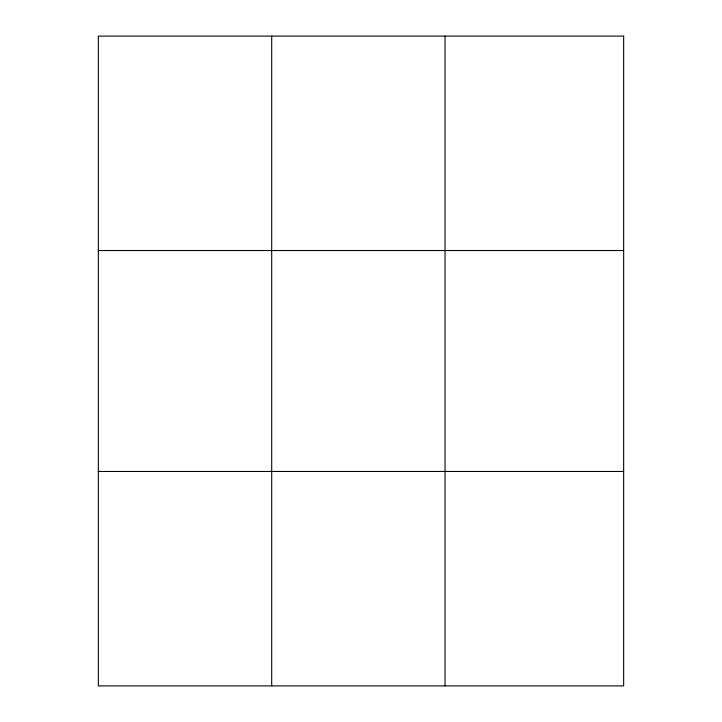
<?xml version="1.0" encoding="UTF-8"?>
<svg xmlns="http://www.w3.org/2000/svg" width="722" height="722" viewBox="0 0 722 722"><rect width="100%" height="100%" fill="white"/><g stroke="black" fill="none" stroke-linecap="round" stroke-linejoin="round"><path stroke-width="1.08" d="M271.698 685.9L271.698 36.1M445.05 685.9L445.05 36.1M98.345 250.534L623.655 250.534M98.345 471.466L623.655 471.466M623.655 36.1L623.655 685.9L98.345 685.9L98.345 36.1L623.655 36.1"/></g></svg>
